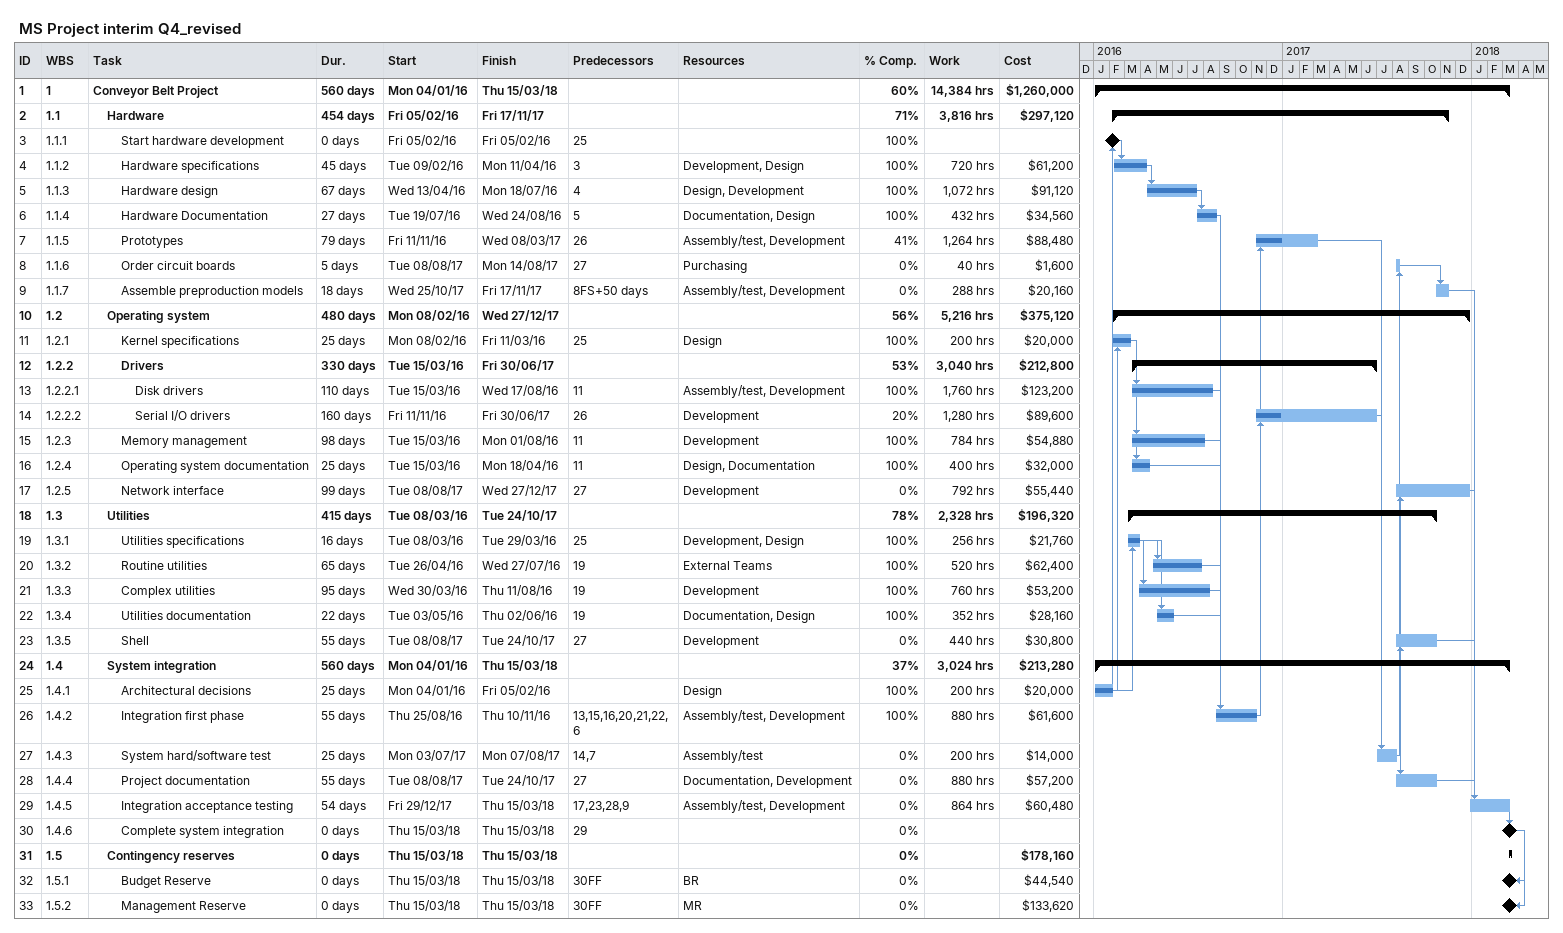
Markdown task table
MS Project interim Q4_revised

| ID | WBS | Task | Duration | Start | Finish | Predecessors | Resources | % complete | Work (h) | Cost ($) |
|---|---|---|---|---|---|---|---|---|---|---|
| 1 | 1 | **Conveyor Belt Project** | 560d | 2016-01-04 | 2018-03-15 |  |  | 60 | 14384 | 1260000 |
| 2 | 1.1 | **Hardware** | 454d | 2016-02-05 | 2017-11-17 |  |  | 71 | 3816 | 297120 |
| 3 | 1.1.1 | Start hardware development | 0d | 2016-02-05 | 2016-02-05 | 25 |  | 100 |  |  |
| 4 | 1.1.2 | Hardware specifications | 45d | 2016-02-09 | 2016-04-11 | 3 | Development, Design | 100 | 720 | 61200 |
| 5 | 1.1.3 | Hardware design | 67d | 2016-04-13 | 2016-07-18 | 4 | Design, Development | 100 | 1072 | 91120 |
| 6 | 1.1.4 | Hardware Documentation | 27d | 2016-07-19 | 2016-08-24 | 5 | Documentation, Design | 100 | 432 | 34560 |
| 7 | 1.1.5 | Prototypes | 79d | 2016-11-11 | 2017-03-08 | 26 | Assembly/test, Development | 41 | 1264 | 88480 |
| 8 | 1.1.6 | Order circuit boards | 5d | 2017-08-08 | 2017-08-14 | 27 | Purchasing | 0 | 40 | 1600 |
| 9 | 1.1.7 | Assemble preproduction models | 18d | 2017-10-25 | 2017-11-17 | 8FS+50d | Assembly/test, Development | 0 | 288 | 20160 |
| 10 | 1.2 | **Operating system** | 480d | 2016-02-08 | 2017-12-27 |  |  | 56 | 5216 | 375120 |
| 11 | 1.2.1 | Kernel specifications | 25d | 2016-02-08 | 2016-03-11 | 25 | Design | 100 | 200 | 20000 |
| 12 | 1.2.2 | **Drivers** | 330d | 2016-03-15 | 2017-06-30 |  |  | 53 | 3040 | 212800 |
| 13 | 1.2.2.1 | Disk drivers | 110d | 2016-03-15 | 2016-08-17 | 11 | Assembly/test, Development | 100 | 1760 | 123200 |
| 14 | 1.2.2.2 | Serial I/O drivers | 160d | 2016-11-11 | 2017-06-30 | 26 | Development | 20 | 1280 | 89600 |
| 15 | 1.2.3 | Memory management | 98d | 2016-03-15 | 2016-08-01 | 11 | Development | 100 | 784 | 54880 |
| 16 | 1.2.4 | Operating system documentation | 25d | 2016-03-15 | 2016-04-18 | 11 | Design, Documentation | 100 | 400 | 32000 |
| 17 | 1.2.5 | Network interface | 99d | 2017-08-08 | 2017-12-27 | 27 | Development | 0 | 792 | 55440 |
| 18 | 1.3 | **Utilities** | 415d | 2016-03-08 | 2017-10-24 |  |  | 78 | 2328 | 196320 |
| 19 | 1.3.1 | Utilities specifications | 16d | 2016-03-08 | 2016-03-29 | 25 | Development, Design | 100 | 256 | 21760 |
| 20 | 1.3.2 | Routine utilities | 65d | 2016-04-26 | 2016-07-27 | 19 | External Teams | 100 | 520 | 62400 |
| 21 | 1.3.3 | Complex utilities | 95d | 2016-03-30 | 2016-08-11 | 19 | Development | 100 | 760 | 53200 |
| 22 | 1.3.4 | Utilities documentation | 22d | 2016-05-03 | 2016-06-02 | 19 | Documentation, Design | 100 | 352 | 28160 |
| 23 | 1.3.5 | Shell | 55d | 2017-08-08 | 2017-10-24 | 27 | Development | 0 | 440 | 30800 |
| 24 | 1.4 | **System integration** | 560d | 2016-01-04 | 2018-03-15 |  |  | 37 | 3024 | 213280 |
| 25 | 1.4.1 | Architectural decisions | 25d | 2016-01-04 | 2016-02-05 |  | Design | 100 | 200 | 20000 |
| 26 | 1.4.2 | Integration first phase | 55d | 2016-08-25 | 2016-11-10 | 13, 15, 16, 20, 21, 22, 6 | Assembly/test, Development | 100 | 880 | 61600 |
| 27 | 1.4.3 | System hard/software test | 25d | 2017-07-03 | 2017-08-07 | 14, 7 | Assembly/test | 0 | 200 | 14000 |
| 28 | 1.4.4 | Project documentation | 55d | 2017-08-08 | 2017-10-24 | 27 | Documentation, Development | 0 | 880 | 57200 |
| 29 | 1.4.5 | Integration acceptance testing | 54d | 2017-12-29 | 2018-03-15 | 17, 23, 28, 9 | Assembly/test, Development | 0 | 864 | 60480 |
| 30 | 1.4.6 | Complete system integration | 0d | 2018-03-15 | 2018-03-15 | 29 |  | 0 |  |  |
| 31 | 1.5 | **Contingency reserves** | 0d | 2018-03-15 | 2018-03-15 |  |  | 0 |  | 178160 |
| 32 | 1.5.1 | Budget Reserve | 0d | 2018-03-15 | 2018-03-15 | 30FF | BR | 0 |  | 44540 |
| 33 | 1.5.2 | Management Reserve | 0d | 2018-03-15 | 2018-03-15 | 30FF | MR | 0 |  | 133620 |
